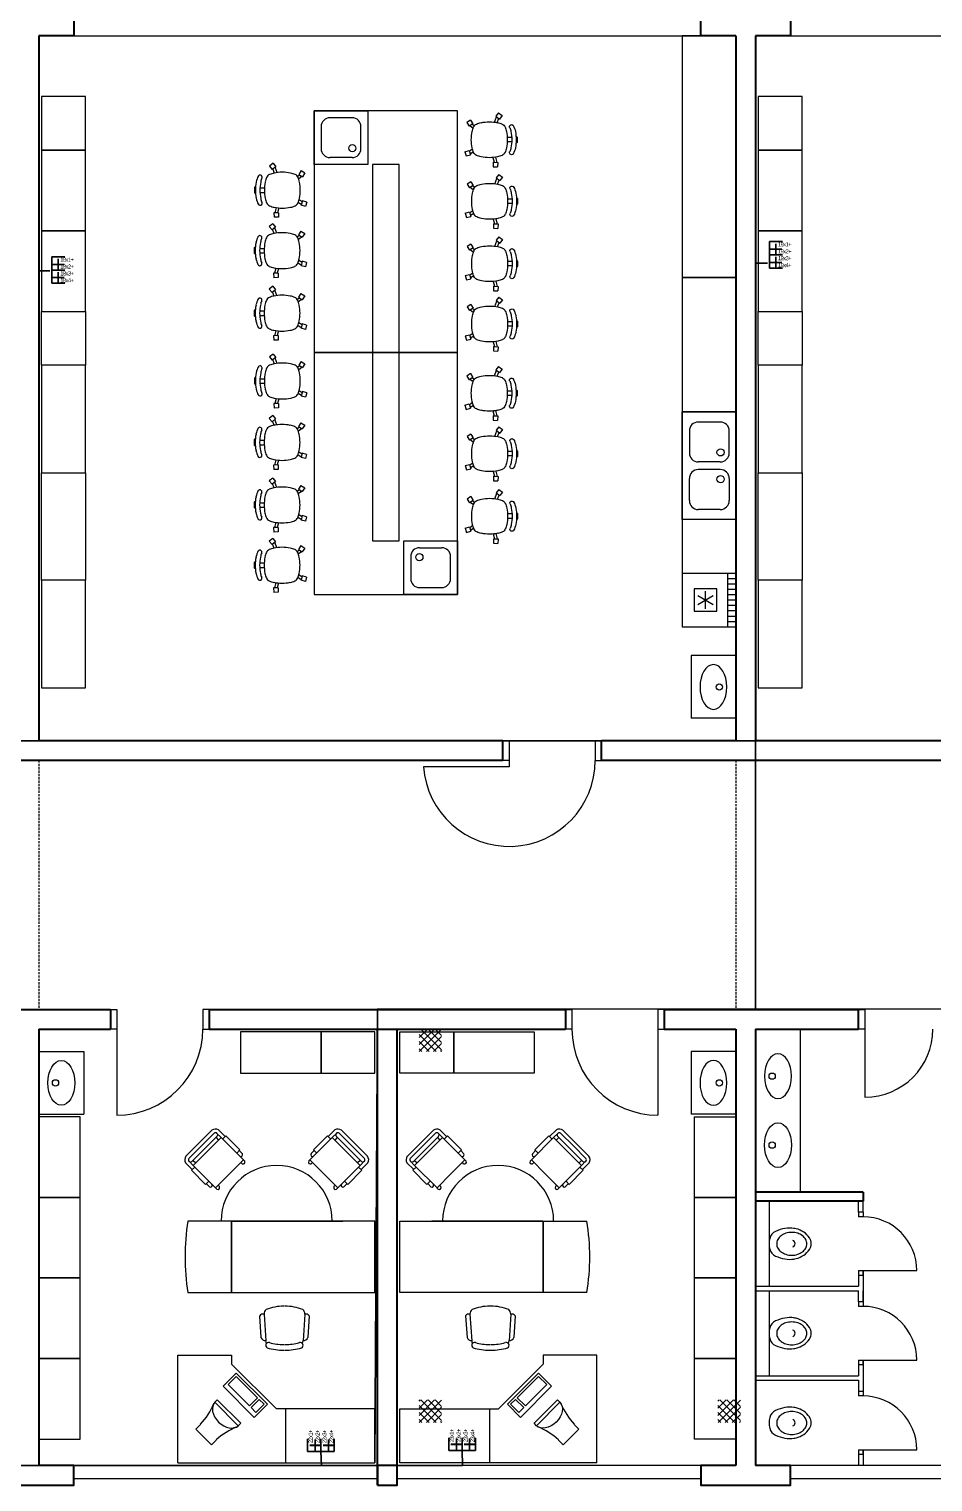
# Model space of a CAD drawing. Header units: inches. Extents: x 11 to 1053, y 2 to 902.
# Drawn here: x 189.3 to 290.2, y 363.3 to 525.5 of the extents above; entities that cross this region are included whole.
import ezdxf

# ---------------------------------------------------------------- set-up
doc = ezdxf.new("R2010")
doc.units = ezdxf.units.IN
doc.header["$MEASUREMENT"] = 0
doc.linetypes.add('DASHED2', pattern=[0.375, 0.25, -0.125])
for name, color, linetype, lineweight in [('A-GREDE', 5, 'DASHED2', 0), ('A-SANITARIJE', 253, 'Continuous', 0), ('OPREMA', 253, 'Continuous', 0), ('PROZORI I VRATA', 5, 'Continuous', 0), ('STOLARIJA', 5, 'Continuous', 0), ('ZID', 5, 'Continuous', 30)]:
    doc.layers.add(name, color=color, linetype=linetype, lineweight=lineweight)
doc.layers.add('SRAFURA', color=2, linetype='Continuous')

# ---------------------------------------------------------------- blocks, each defined once
blk = doc.blocks.new('lab.st.')
at = {"layer": 'OPREMA', "lineweight": 9}
for p, q in [((-27, 13), (-25.7, 17.8)), ((-25.7, 17.8), (-20.9, 16.5)), ((-22.2, 11.6), (-20.9, 16.5)), ((4.2, 19.5), (5.6, 24.8)), ((4.5, 29.8), (9.5, 30)), ((4.7, 24.8), (4.5, 29.8)), ((4.7, 24.8), (9.7, 25)), ((7.2, 19.1), (8.8, 25)), ((9.7, 25), (9.5, 30)), ((-27, 13), (-22.2, 11.6)), ((-18.5, 10.2), (-22, 12.5)), ((-17.5, 13.2), (-21.1, 15.6)), ((-25, -19.5), (-22.2, -15.3)), ((-18.1, -18), (-22.2, -15.3)), ((-17.8, -12.9), (-21.5, -15.8)), ((-16.6, -15.7), (-18.8, -17.5)), ((-20.8, -22.2), (-25, -19.5)), ((-20.8, -22.2), (-18.1, -18)), ((6.1, -19.9), (8.3, -25.9)), ((7.6, -26.5), (11.5, -23.4)), ((9.1, -19.4), (10.8, -24)), ((10.6, -30.3, -1.6), (14.5, -27.2, -1.6))]:
    blk.add_line(p, q, dxfattribs=at)
at = {"layer": 'OPREMA'}
for p, q in [((25.2, 2.2), (20.2, 2.2)), ((30.1, 3.2), (30.8, 3.2)), ((31.3, -3.3), (31.3, 2.7)), ((25.2, -2.8), (20.2, -2.8)), ((30.1, -3.8), (30.8, -3.8))]:
    blk.add_line(p, q, dxfattribs=at)
at = {"layer": 'OPREMA', "lineweight": 9, "extrusion": (-0.780984, -0.624551, 2.77556e-17)}
for p, q in [((10.6, -30.3, -1.6), (7.6, -26.5)), ((14.5, -27.2, -1.6), (11.5, -23.4))]:
    blk.add_line(p, q, dxfattribs=at)
at = {"layer": 'OPREMA'}
for centre, radius, start, end in [((-11.7, 11.6), 6, 112.8337, 157.1663), ((-3.2, -8.5), 27.9, 101.7009, 112.8337), ((0.3, -25.2), 44.9, 90, 101.7009), ((0.3, -25.2), 44.9, 78.2991, 90), ((3.7, -8.5), 27.9, 67.1663, 78.2991), ((12.2, 11.6), 6, 22.8337, 67.1663), ((25.1, 14.2), 2.29, 21.5813, 201.5813), ((25.1, -0.3), 44.9, 168.2991, 180), ((8.5, 3.1), 27.9, 157.1663, 168.2991), ((-7.9, 3.1), 27.9, 11.7009, 22.8337), ((-24.6, -0.3), 44.9, 0, 11.7009), ((-2.9, 3.1), 27.9, 11.7009, 21.5813), ((-19.6, -0.3), 44.9, 0, 11.7009), ((2.1, 3.1), 27.9, 11.7009, 26.5651), ((-14.6, -0.3), 44.9, 0, 11.7009), ((30.8, 2.7), 0.5, 0, 90), ((25.1, -0.3), 44.9, 180, 191.7009), ((8.5, -3.8), 27.9, 191.7009, 202.8337), ((-11.7, -12.3), 6, 202.8337, 247.1663), ((12.2, -12.3), 6, 292.8337, 337.1663), ((-7.9, -3.8), 27.9, 337.1663, 348.2991), ((-24.6, -0.3), 44.9, 348.2991, 0), ((25.1, -14.9), 2.29, 158.4187, 338.4187), ((-2.9, -3.8), 27.9, 338.4187, 348.2991), ((-19.6, -0.3), 44.9, 348.2991, 0), ((2.1, -3.8), 27.9, 333.4349, 348.2991), ((-14.6, -0.3), 44.9, 348.2991, 0), ((30.8, -3.3), 0.5, 270, 0), ((-3.2, 7.9), 27.9, 247.1663, 258.2991), ((0.3, 24.6), 44.9, 258.2991, 270), ((0.3, 24.6), 44.9, 270, 281.7009), ((3.7, 7.9), 27.9, 281.7009, 292.8337)]:
    blk.add_arc(centre, radius, start, end, dxfattribs=at)

msp = doc.modelspace()

# ---------------------------------------------------------------- hatches: boundary and pattern name
at = {"layer": 'SRAFURA'}
h = msp.add_hatch(dxfattribs=at)
h.set_pattern_fill('ANSI37', color=256, scale=4.5, style=0)
h.set_pattern_definition([(45, (8574.6026, 5310.11716), (-0.397747564, 0.397747564), []), (135, (8574.6026, 5310.11716), (-0.397747564, -0.397747564), [])])
h.paths.add_polyline_path([(235.38, 411.31), (235.38, 413.81), (232.88, 413.81), (232.88, 411.31)])
h = msp.add_hatch(dxfattribs=at)
h.set_pattern_fill('ANSI37', color=256, scale=4.5, style=0)
h.set_pattern_definition([(45, (8574.6026, 5268.7166), (-0.397747564, 0.397747564), []), (135, (8574.6026, 5268.7166), (-0.397747564, -0.397747564), [])])
h.paths.add_polyline_path([(235.38, 369.91), (235.38, 372.41), (232.88, 372.41), (232.88, 369.91)])
h = msp.add_hatch(dxfattribs=at)
h.set_pattern_fill('ANSI37', color=256, scale=4.5, style=0)
h.set_pattern_definition([(45, (8607.95397, 5268.7166), (-0.397747564, 0.397747564), []), (135, (8607.95397, 5268.7166), (-0.397747564, -0.397747564), [])])
h.paths.add_polyline_path([(268.73, 369.91), (268.73, 372.41), (266.23, 372.41), (266.23, 369.91)])

# ---------------------------------------------------------------- linework, layer by layer
at = {"color": 2}
for p, q in [((273.43, 501.74), (272, 501.74)), ((272, 501.74), (272, 500.26)), ((193.32, 500.04), (191.88, 500.04)), ((191.88, 500.04), (191.88, 498.56)), ((272, 500.26), (273.43, 500.26)), ((273.43, 500.26), (272, 500.26)), ((272, 500.26), (272, 498.78)), ((191.88, 498.56), (193.32, 498.56)), ((193.32, 498.56), (191.88, 498.56)), ((191.88, 498.56), (191.88, 497.08)), ((272, 498.78), (273.43, 498.78)), ((191.88, 497.08), (193.32, 497.08)), ((236.18, 368.2), (236.18, 366.77)), ((237.66, 366.77), (237.66, 368.2)), ((237.66, 368.2), (237.66, 366.77)), ((239.15, 366.77), (239.15, 368.2)), ((220.43, 368.09), (220.43, 366.66)), ((220.43, 366.66), (221.91, 366.66)), ((221.91, 366.66), (221.91, 368.09)), ((221.91, 368.09), (221.91, 366.66)), ((221.91, 366.66), (223.39, 366.66)), ((223.39, 366.66), (223.39, 368.09)), ((236.18, 366.77), (237.66, 366.77)), ((237.66, 366.77), (239.15, 366.77))]:
    msp.add_line(p, q, dxfattribs=at)
at = {"color": 3}
for p, q in [((190.43, 446.01, 50), (190.43, 498.48, 50)), ((270.43, 416.03, 50), (270.43, 499.28, 50)), ((190.43, 446.01, 50), (110.43, 446.01, 50)), ((270.43, 446.01, 50), (190.43, 446.01, 50)), ((228.23, 416.06, 50), (227.94, 365.41, 50)), ((313.36, 416.01, 50), (228.23, 416.06, 50))]:
    msp.add_line(p, q, dxfattribs=at)
at = {"color": 85, "true_color": 0x58ba48}
for p, q in [((190.43, 498.45, 50), (191.64, 498.46)), ((270.43, 499.31, 50), (271.75, 499.31)), ((221.99, 365.11, 50), (221.91, 366.66)), ((221.91, 366.66), (221.99, 365.11, 50)), ((237.73, 365.11, 50), (237.66, 366.77)), ((237.66, 366.77), (237.73, 365.11, 50)), ((221.99, 365.11, 50), (157.46, 365.11, 50)), ((237.73, 365.11, 50), (221.99, 365.11, 50))]:
    msp.add_line(p, q, dxfattribs=at)
at = {"layer": 'A-GREDE'}
for p, q in [((190.43, 443.81, 50), (190.43, 416.01, 50)), ((268.23, 443.81, 50), (268.23, 416.01, 50)), ((270.43, 443.81, 50), (270.43, 416.01, 50))]:
    msp.add_line(p, q, dxfattribs=at)
at = {"layer": 'A-SANITARIJE'}
for p, q in [((221.93, 514.56, 50), (221.93, 512.11, 50)), ((225.38, 515.56, 50), (222.93, 515.56, 50)), ((226.38, 512.11, 50), (226.38, 514.56, 50)), ((225.38, 511.11, 50), (222.93, 511.11, 50)), ((262.23, 470.71, 50), (262.23, 482.71, 50)), ((262.23, 482.71, 50), (268.23, 482.71, 50)), ((262.23, 482.71, 50), (268.23, 482.71, 50)), ((268.23, 482.71, 50), (268.23, 470.71, 50)), ((268.23, 482.71, 50), (268.23, 470.71, 50)), ((263.04, 480.59, 50), (263.04, 478.14, 50)), ((266.49, 481.59, 50), (264.04, 481.59, 50)), ((267.49, 478.14, 50), (267.49, 480.59, 50)), ((266.49, 477.14, 50), (264.04, 477.14, 50)), ((266.29, 477.14, 50), (264.04, 477.14, 50)), ((263.04, 472.82, 50), (263.04, 475.28, 50)), ((266.49, 476.28, 50), (264.04, 476.28, 50)), ((266.29, 476.28, 50), (264.04, 476.28, 50)), ((267.49, 475.28, 50), (267.49, 472.82, 50)), ((267.49, 475.28, 50), (267.49, 472.82, 50)), ((268.23, 470.71, 50), (262.23, 470.71, 50)), ((268.23, 470.71, 50), (262.23, 470.71, 50)), ((266.49, 471.82, 50), (264.04, 471.82, 50)), ((232.93, 467.56, 50), (235.38, 467.56, 50)), ((231.93, 466.56, 50), (231.93, 464.11, 50)), ((236.38, 464.11, 50), (236.38, 466.56, 50)), ((232.93, 463.11, 50), (235.38, 463.11, 50)), ((268.23, 455.51, 50), (263.23, 455.51, 50)), ((263.23, 455.51, 50), (263.23, 448.51, 50)), ((268.23, 448.51, 50), (263.23, 448.51, 50)), ((275.43, 395.61, 50), (275.43, 413.81, 50)), ((190.43, 411.31, 50), (195.43, 411.31, 50)), ((195.43, 411.31, 50), (195.43, 404.31, 50)), ((268.23, 411.31, 50), (263.23, 411.31, 50)), ((263.23, 411.31, 50), (263.23, 404.31, 50)), ((190.43, 404.31, 50), (195.43, 404.31, 50)), ((268.23, 404.31, 50), (263.23, 404.31, 50)), ((271.93, 394.61, 50), (271.93, 385.11, 50)), ((271.93, 384.61, 50), (271.93, 375.11, 50))]:
    msp.add_line(p, q, dxfattribs=at)
at = {"layer": 'A-SANITARIJE', "elevation": 50}
for points in [[(227.16, 510.34), (221.16, 510.34), (221.16, 516.34), (227.16, 516.34)], [(237.16, 462.34), (231.16, 462.34), (231.16, 468.34), (237.16, 468.34)]]:
    msp.add_lwpolyline(points, close=True, dxfattribs=at)
for points in [[(271.93, 389.86, 0.065542), (272.01, 389.26, 0.223473), (272.67, 388.48, 0.060881), (273.71, 388.16, 0.084137), (274.71, 388.14, 0.012085), (274.95, 388.19, 0.07849), (275.81, 388.57, 0.107173), (276.44, 389.21, 0.14283), (276.63, 389.86, 0.14283), (276.44, 390.51, 0.107173), (275.81, 391.15, 0.07849), (274.95, 391.53, 0.012085), (274.71, 391.57, 0.084137), (273.71, 391.56, 0.060881), (272.67, 391.23, 0.223473), (272.01, 390.45, 0.065542)], [(276.15, 389.84, 0.125137), (276.03, 390.31, 0.105833), (275.66, 390.75, 0.08656), (275.13, 391.02, 0.076574), (274.47, 391.12, 0.076574), (273.81, 391.02, 0.08656), (273.29, 390.75, 0.105833), (272.91, 390.31, 0.125137), (272.79, 389.84, 0.125137), (272.91, 389.37, 0.105833), (273.29, 388.94, 0.08656), (273.81, 388.67, 0.076574), (274.47, 388.56, 0.076574), (275.13, 388.67, 0.08656), (275.66, 388.94, 0.105833), (276.03, 389.37, 0.125137)], [(271.93, 379.86, 0.065542), (272.01, 379.26, 0.223473), (272.67, 378.48, 0.060881), (273.71, 378.16, 0.084137), (274.71, 378.14, 0.012085), (274.95, 378.19, 0.07849), (275.81, 378.57, 0.107173), (276.44, 379.21, 0.14283), (276.63, 379.86, 0.14283), (276.44, 380.51, 0.107173), (275.81, 381.15, 0.07849), (274.95, 381.53, 0.012085), (274.71, 381.57, 0.084137), (273.71, 381.56, 0.060881), (272.67, 381.23, 0.223473), (272.01, 380.45, 0.065542)], [(276.15, 379.84, 0.125137), (276.03, 380.31, 0.105833), (275.66, 380.75, 0.08656), (275.13, 381.02, 0.076574), (274.47, 381.12, 0.076574), (273.81, 381.02, 0.08656), (273.29, 380.75, 0.105833), (272.91, 380.31, 0.125137), (272.79, 379.84, 0.125137), (272.91, 379.37, 0.105833), (273.29, 378.94, 0.08656), (273.81, 378.67, 0.076574), (274.47, 378.56, 0.076574), (275.13, 378.67, 0.08656), (275.66, 378.94, 0.105833), (276.03, 379.37, 0.125137)], [(271.93, 369.86, 0.065542), (272.01, 369.26, 0.223473), (272.67, 368.48, 0.060881), (273.71, 368.16, 0.084137), (274.71, 368.14, 0.012085), (274.95, 368.19, 0.07849), (275.81, 368.57, 0.107173), (276.44, 369.21, 0.14283), (276.63, 369.86, 0.14283), (276.44, 370.51, 0.107173), (275.81, 371.15, 0.07849), (274.95, 371.53, 0.012085), (274.71, 371.57, 0.084137), (273.71, 371.56, 0.060881), (272.67, 371.23, 0.223473), (272.01, 370.45, 0.065542)], [(276.15, 369.84, 0.125137), (276.03, 370.31, 0.105833), (275.66, 370.75, 0.08656), (275.13, 371.02, 0.076574), (274.47, 371.12, 0.076574), (273.81, 371.02, 0.08656), (273.29, 370.75, 0.105833), (272.91, 370.31, 0.125137), (272.79, 369.84, 0.125137), (272.91, 369.37, 0.105833), (273.29, 368.94, 0.08656), (273.81, 368.67, 0.076574), (274.47, 368.56, 0.076574), (275.13, 368.67, 0.08656), (275.66, 368.94, 0.105833), (276.03, 369.37, 0.125137)]]:
    msp.add_lwpolyline(points, format="xyb", close=True, dxfattribs=at)
at = {"layer": 'A-SANITARIJE'}
for centre, radius in [((225.42, 512.17, 50), 0.4), ((266.52, 478.2, 50), 0.4), ((266.52, 478.2, 50), 0.4), ((266.52, 475.21, 50), 0.4), ((266.52, 475.21, 50), 0.4), ((232.9, 466.5, 50), 0.4), ((266.38, 452.01, 50), 0.35), ((272.28, 408.56, 50), 0.35), ((192.28, 407.81, 50), 0.35), ((266.38, 407.81, 50), 0.35), ((272.28, 400.86, 50), 0.35)]:
    msp.add_circle(centre, radius, dxfattribs=at)
for centre, radius, start, end in [((222.93, 514.56, 50), 1, 90, 180), ((225.38, 514.56, 50), 1, 0, 90), ((222.93, 512.11, 50), 1, 180, 270), ((225.38, 512.11, 50), 1, 270, 0), ((264.04, 480.59, 50), 1, 90, 180), ((266.49, 480.59, 50), 1, 0, 90), ((264.04, 478.14, 50), 1, 180, 270), ((266.49, 478.14, 50), 1, 270, 0), ((266.49, 478.14, 50), 1, 270, 0), ((264.04, 475.28, 50), 1, 90, 180), ((266.49, 475.28, 50), 1, 0, 90), ((266.49, 475.28, 50), 1, 0, 90), ((264.04, 472.82, 50), 1, 180, 270), ((266.49, 472.82, 50), 1, 270, 0), ((232.93, 466.56, 50), 1, 90, 180), ((235.38, 466.56, 50), 1, 0, 90), ((232.93, 464.11, 50), 1, 180, 270), ((235.38, 464.11, 50), 1, 270, 0), ((274.47, 389.86, 50), 0.369, 287.1648, 72.8352), ((274.47, 379.86, 50), 0.369, 287.1648, 72.8352), ((274.47, 369.86, 50), 0.369, 287.1648, 72.8352)]:
    msp.add_arc(centre, radius, start, end, dxfattribs=at)
at = {"layer": 'A-SANITARIJE', "extrusion": (0, 0, -1)}
for centre, major_axis in [((265.73, 452.01, 50), (0, 2.5)), ((272.93, 408.56, 50), (0, -2.5)), ((265.73, 407.81, 50), (0, 2.5))]:
    msp.add_ellipse(centre, major_axis=major_axis, ratio=0.6, dxfattribs=at)
at = {"layer": 'A-SANITARIJE'}
for centre in [(192.93, 407.81, 50), (272.93, 400.86, 50)]:
    msp.add_ellipse(centre, major_axis=(0, 2.5), ratio=0.6, dxfattribs=at)
at = {"layer": 'OPREMA'}
for p, q in [((221.16, 516.34, 50), (221.16, 489.34, 50)), ((237.16, 516.34, 50), (221.16, 516.34, 50)), ((236.66, 516.34, 50), (221.66, 516.34, 50)), ((237.16, 489.34, 50), (237.16, 516.34, 50)), ((221.16, 489.34, 50), (237.16, 489.34, 50)), ((237.16, 489.34, 50), (221.16, 489.34, 50)), ((221.16, 489.34, 50), (221.16, 462.34, 50)), ((237.16, 462.34, 50), (237.16, 489.34, 50)), ((262.23, 464.73, 50), (262.23, 458.73, 50)), ((262.23, 464.73, 50), (268.23, 464.73, 50)), ((267.28, 464.73, 50), (267.28, 458.73, 50)), ((221.16, 462.34, 50), (237.16, 462.34, 50)), ((262.23, 458.73, 50), (268.23, 458.73, 50)), ((209.74, 402.52, 50), (208.29, 401.07, 50)), ((210.47, 402.57, 50), (211.23, 401.81, 50)), ((223.47, 402.57, 50), (222.71, 401.81, 50)), ((224.2, 402.52, 50), (225.65, 401.07, 50)), ((234.46, 402.52, 50), (233.01, 401.07, 50)), ((235.18, 402.57, 50), (235.94, 401.81, 50)), ((248.19, 402.57, 50), (247.43, 401.81, 50)), ((248.92, 402.52, 50), (250.37, 401.07, 50)), ((206.84, 399.62, 50), (208.29, 401.07, 50)), ((207.16, 399.37, 50), (208.57, 400.78, 50)), ((209.99, 402.2, 50), (208.57, 400.78, 50)), ((210.34, 401.85, 50), (208.93, 400.43, 50)), ((210.76, 401.7, 50), (209.21, 400.15, 50)), ((210.2, 401.7, 50), (210.48, 401.42, 50)), ((210.76, 401.7, 50), (210.27, 402.2, 50)), ((210.76, 401.7, 50), (213.26, 399.21, 50)), ((211.31, 401.89, 50), (210.94, 401.52, 50)), ((212.87, 400.33, 50), (211.31, 401.89, 50)), ((223.18, 401.7, 50), (220.68, 399.21, 50)), ((221.07, 400.33, 50), (222.63, 401.89, 50)), ((222.63, 401.89, 50), (223, 401.52, 50)), ((223.18, 401.7, 50), (223.67, 402.2, 50)), ((223.18, 401.7, 50), (224.73, 400.15, 50)), ((223.74, 401.7, 50), (223.46, 401.42, 50)), ((223.6, 401.85, 50), (225.02, 400.43, 50)), ((223.96, 402.2, 50), (225.37, 400.78, 50)), ((226.78, 399.37, 50), (225.37, 400.78, 50)), ((227.1, 399.62, 50), (225.65, 401.07, 50)), ((231.56, 399.62, 50), (233.01, 401.07, 50)), ((231.87, 399.37, 50), (233.29, 400.78, 50)), ((234.7, 402.2, 50), (233.29, 400.78, 50)), ((235.06, 401.85, 50), (233.64, 400.43, 50)), ((235.48, 401.7, 50), (233.93, 400.15, 50)), ((234.92, 401.7, 50), (235.2, 401.42, 50)), ((235.48, 401.7, 50), (234.99, 402.2, 50)), ((235.48, 401.7, 50), (237.98, 399.21, 50)), ((236.03, 401.89, 50), (235.66, 401.52, 50)), ((237.59, 400.33, 50), (236.03, 401.89, 50)), ((247.89, 401.7, 50), (245.4, 399.21, 50)), ((245.79, 400.33, 50), (247.35, 401.89, 50)), ((247.35, 401.89, 50), (247.71, 401.52, 50)), ((247.89, 401.7, 50), (248.39, 402.2, 50)), ((247.89, 401.7, 50), (249.45, 400.15, 50)), ((248.46, 401.7, 50), (248.18, 401.42, 50)), ((248.32, 401.85, 50), (249.73, 400.43, 50)), ((248.67, 402.2, 50), (250.09, 400.78, 50)), ((251.5, 399.37, 50), (250.09, 400.78, 50)), ((251.82, 399.62, 50), (250.37, 401.07, 50)), ((207.65, 398.59, 50), (207.16, 399.09, 50)), ((207.51, 399.02, 50), (208.93, 400.43, 50)), ((207.65, 398.59, 50), (209.21, 400.15, 50)), ((207.65, 399.16, 50), (207.94, 398.87, 50)), ((213.26, 399.21, 50), (211.71, 397.65, 50)), ((212.51, 399.96, 50), (212.87, 400.33, 50)), ((212.79, 400.25, 50), (213.14, 399.89, 50)), ((213.4, 399.06, 50), (213.26, 399.21, 50)), ((220.54, 399.06, 50), (220.68, 399.21, 50)), ((220.68, 399.21, 50), (222.24, 397.65, 50)), ((221.15, 400.25, 50), (220.8, 399.89, 50)), ((221.44, 399.96, 50), (221.07, 400.33, 50)), ((226.29, 398.59, 50), (224.73, 400.15, 50)), ((226.43, 399.02, 50), (225.02, 400.43, 50)), ((226.29, 399.16, 50), (226.01, 398.87, 50)), ((226.29, 398.59, 50), (226.78, 399.09, 50)), ((232.37, 398.59, 50), (231.87, 399.09, 50)), ((232.23, 399.02, 50), (233.64, 400.43, 50)), ((232.37, 398.59, 50), (233.93, 400.15, 50)), ((232.37, 399.16, 50), (232.65, 398.87, 50)), ((237.98, 399.21, 50), (236.42, 397.65, 50)), ((237.22, 399.96, 50), (237.59, 400.33, 50)), ((237.51, 400.25, 50), (237.86, 399.89, 50)), ((238.12, 399.06, 50), (237.98, 399.21, 50)), ((245.26, 399.06, 50), (245.4, 399.21, 50)), ((245.4, 399.21, 50), (246.95, 397.65, 50)), ((245.87, 400.25, 50), (245.52, 399.89, 50)), ((246.15, 399.96, 50), (245.79, 400.33, 50)), ((251.01, 398.59, 50), (249.45, 400.15, 50)), ((251.15, 399.02, 50), (249.73, 400.43, 50)), ((251.01, 399.16, 50), (250.72, 398.87, 50)), ((251.01, 398.59, 50), (251.5, 399.09, 50)), ((206.79, 398.89, 50), (207.55, 398.13, 50)), ((207.47, 398.05, 50), (207.83, 398.41, 50)), ((209.03, 396.48, 50), (207.47, 398.05, 50)), ((207.65, 398.59, 50), (210.15, 396.09, 50)), ((210.15, 396.09, 50), (211.71, 397.65, 50)), ((213.12, 398.78, 50), (212.98, 398.92, 50)), ((220.82, 398.78, 50), (220.96, 398.92, 50)), ((223.79, 396.09, 50), (222.24, 397.65, 50)), ((226.29, 398.59, 50), (223.79, 396.09, 50)), ((224.91, 396.48, 50), (226.47, 398.05, 50)), ((226.47, 398.05, 50), (226.11, 398.41, 50)), ((227.15, 398.89, 50), (226.39, 398.13, 50)), ((231.51, 398.89, 50), (232.27, 398.13, 50)), ((232.18, 398.05, 50), (232.55, 398.41, 50)), ((233.75, 396.48, 50), (232.18, 398.05, 50)), ((232.37, 398.59, 50), (234.87, 396.09, 50)), ((234.87, 396.09, 50), (236.42, 397.65, 50)), ((237.84, 398.78, 50), (237.7, 398.92, 50)), ((245.54, 398.78, 50), (245.68, 398.92, 50)), ((248.51, 396.09, 50), (246.95, 397.65, 50)), ((251.01, 398.59, 50), (248.51, 396.09, 50)), ((249.63, 396.48, 50), (251.19, 398.05, 50)), ((251.19, 398.05, 50), (250.83, 398.41, 50)), ((251.87, 398.89, 50), (251.11, 398.13, 50)), ((209.39, 396.85, 50), (209.03, 396.48, 50)), ((209.11, 396.57, 50), (209.46, 396.21, 50)), ((210.29, 395.95, 50), (210.15, 396.09, 50)), ((210.57, 396.24, 50), (210.43, 396.38, 50)), ((223.37, 396.24, 50), (223.51, 396.38, 50)), ((223.65, 395.95, 50), (223.79, 396.09, 50)), ((224.83, 396.57, 50), (224.48, 396.21, 50)), ((224.55, 396.85, 50), (224.91, 396.48, 50)), ((234.11, 396.85, 50), (233.75, 396.48, 50)), ((233.83, 396.57, 50), (234.18, 396.21, 50)), ((235.01, 395.95, 50), (234.87, 396.09, 50)), ((235.29, 396.24, 50), (235.15, 396.38, 50)), ((248.09, 396.24, 50), (248.23, 396.38, 50)), ((248.37, 395.95, 50), (248.51, 396.09, 50)), ((249.55, 396.57, 50), (249.19, 396.21, 50)), ((249.27, 396.85, 50), (249.63, 396.48, 50)), ((212.15, 392.39, 50), (207.06, 392.39, 50)), ((211.94, 384.39, 50), (211.94, 392.39, 50)), ((211.94, 384.84, 50), (211.94, 391.93, 50)), ((211.96, 392.39, 50), (224.36, 392.39, 50)), ((246.7, 392.39, 50), (234.3, 392.39, 50)), ((246.51, 392.39, 50), (251.6, 392.39, 50)), ((246.72, 384.39, 50), (246.72, 392.39, 50)), ((246.72, 384.84, 50), (246.72, 391.93, 50)), ((207.06, 384.39, 50), (211.94, 384.39, 50)), ((251.6, 384.39, 50), (246.72, 384.39, 50)), ((215.07, 381.81, 50), (215.22, 379.39, 50)), ((215.56, 381.99, 50), (215.75, 379.03, 50)), ((220.11, 381.99, 50), (219.92, 379.03, 50)), ((220.59, 381.81, 50), (220.44, 379.39, 50)), ((238.06, 381.81, 50), (238.22, 379.39, 50)), ((238.55, 381.99, 50), (238.74, 379.03, 50)), ((243.1, 381.99, 50), (242.91, 379.03, 50)), ((243.59, 381.81, 50), (243.44, 379.39, 50)), ((205.94, 377.41, 50), (211.94, 377.41, 50)), ((205.94, 365.41, 50), (205.94, 377.41, 50)), ((211.94, 377.41, 50), (211.94, 376.41, 50)), ((216.94, 371.41, 50), (211.94, 376.41, 50)), ((241.72, 371.41, 50), (246.72, 376.41, 50)), ((252.72, 377.41, 50), (246.72, 377.41, 50)), ((246.72, 377.41, 50), (246.72, 376.41, 50)), ((252.72, 365.41, 50), (252.72, 377.41, 50)), ((211, 373.94, 50), (212.46, 375.4, 50)), ((211.55, 374.12, 50), (212.46, 375.04, 50)), ((212.46, 375.4, 50), (215.93, 371.93, 50)), ((212.46, 375.04, 50), (214.84, 372.66, 50)), ((246.2, 375.4, 50), (242.72, 371.93, 50)), ((246.2, 375.04, 50), (243.82, 372.66, 50)), ((247.66, 373.94, 50), (246.2, 375.4, 50)), ((247.11, 374.12, 50), (246.2, 375.04, 50)), ((214.47, 370.47, 50), (211, 373.94, 50)), ((213.92, 371.75, 50), (211.55, 374.12, 50)), ((244.19, 370.47, 50), (247.66, 373.94, 50)), ((244.73, 371.75, 50), (247.11, 374.12, 50)), ((210.34, 372.43, 50), (210.08, 372.16, 50)), ((210.08, 372.16, 50), (212.69, 369.54, 50)), ((212.96, 369.81, 50), (210.34, 372.43, 50)), ((214.84, 372.66, 50), (213.92, 371.75, 50)), ((214.11, 371.56, 50), (215.02, 372.48, 50)), ((214.66, 371.01, 50), (214.11, 371.56, 50)), ((215.93, 371.93, 50), (214.47, 370.47, 50)), ((215.57, 371.93, 50), (214.66, 371.01, 50)), ((215.02, 372.48, 50), (215.57, 371.93, 50)), ((242.72, 371.93, 50), (244.19, 370.47, 50)), ((243.64, 372.48, 50), (243.09, 371.93, 50)), ((243.09, 371.93, 50), (244, 371.01, 50)), ((244.55, 371.56, 50), (243.64, 372.48, 50)), ((243.82, 372.66, 50), (244.73, 371.75, 50)), ((244, 371.01, 50), (244.55, 371.56, 50)), ((245.7, 369.81, 50), (248.31, 372.43, 50)), ((248.58, 372.16, 50), (245.97, 369.54, 50)), ((248.31, 372.43, 50), (248.58, 372.16, 50)), ((217.94, 371.41, 50), (216.94, 371.41, 50)), ((217.94, 371.41, 50), (217.94, 365.41, 50)), ((240.72, 371.41, 50), (240.72, 365.41, 50)), ((240.72, 371.41, 50), (241.72, 371.41, 50)), ((207.95, 369.16, 50), (208.48, 369.69, 50)), ((209.7, 367.42, 50), (207.95, 369.16, 50)), ((212.69, 369.54, 50), (212.96, 369.81, 50)), ((245.97, 369.54, 50), (245.7, 369.81, 50)), ((248.96, 367.42, 50), (250.71, 369.16, 50)), ((250.71, 369.16, 50), (250.18, 369.69, 50)), ((209.7, 367.42, 50), (210.22, 367.94, 50)), ((248.96, 367.42, 50), (248.44, 367.94, 50)), ((205.94, 365.41, 50), (217.94, 365.41, 50)), ((252.72, 365.41, 50), (240.72, 365.41, 50))]:
    msp.add_line(p, q, dxfattribs=at)
at = {"layer": 'OPREMA', "lineweight": 9}
for p, q in [((267.28, 464.13, 50), (268.23, 464.13, 50)), ((264.84, 460.72, 50), (264.84, 462.72, 50)), ((267.28, 463.53, 50), (268.23, 463.53, 50)), ((267.28, 462.93, 50), (268.23, 462.93, 50)), ((267.28, 462.33, 50), (268.23, 462.33, 50)), ((263.98, 462.22, 50), (265.71, 461.22, 50)), ((263.98, 461.22, 50), (265.71, 462.22, 50)), ((267.28, 461.73, 50), (268.23, 461.73, 50)), ((267.28, 461.13, 50), (268.23, 461.13, 50)), ((267.28, 460.53, 50), (268.23, 460.53, 50)), ((267.28, 459.93, 50), (268.23, 459.93, 50)), ((267.28, 459.33, 50), (268.23, 459.33, 50))]:
    msp.add_line(p, q, dxfattribs=at)
at = {"layer": 'OPREMA', "elevation": 50}
for points in [[(262.23, 497.71), (268.23, 497.71), (268.23, 524.71), (262.23, 524.71)], [(195.63, 511.93), (195.63, 517.93), (190.73, 517.93), (190.73, 511.93)], [(275.63, 511.93), (275.63, 517.93), (270.73, 517.93), (270.73, 511.93)], [(195.63, 502.93), (195.63, 511.93), (190.73, 511.93), (190.73, 502.93)], [(275.63, 502.93), (275.63, 511.93), (270.73, 511.93), (270.73, 502.93)], [(230.66, 510.34), (227.66, 510.34), (227.66, 489.34), (230.66, 489.34)], [(195.63, 493.93), (195.63, 502.93), (190.73, 502.93), (190.73, 493.93)], [(275.63, 493.93), (275.63, 502.93), (270.73, 502.93), (270.73, 493.93)], [(262.23, 497.71), (262.23, 482.71), (268.23, 482.71), (268.23, 497.71)], [(195.63, 493.93), (195.63, 487.93), (190.73, 487.93), (190.73, 493.93)], [(275.63, 493.93), (275.63, 487.93), (270.73, 487.93), (270.73, 493.93)], [(230.66, 489.34), (227.66, 489.34), (227.66, 468.34), (230.66, 468.34)], [(195.63, 475.93), (195.63, 487.93), (190.73, 487.93), (190.73, 475.93)], [(275.63, 475.93), (275.63, 487.93), (270.73, 487.93), (270.73, 475.93)], [(262.23, 458.73), (268.23, 458.73), (268.23, 482.73), (262.23, 482.73)], [(195.63, 475.93), (195.63, 463.93), (190.73, 463.93), (190.73, 475.93)], [(275.63, 475.93), (275.63, 463.93), (270.73, 463.93), (270.73, 475.93)], [(195.63, 451.93), (195.63, 463.93), (190.73, 463.93), (190.73, 451.93)], [(275.63, 451.93), (275.63, 463.93), (270.73, 463.93), (270.73, 451.93)], [(221.93, 413.51), (212.93, 413.51), (212.93, 408.91), (221.93, 408.91)], [(227.93, 408.91), (227.93, 413.51), (221.93, 413.51), (221.93, 408.91)], [(230.73, 408.91), (230.73, 413.51), (236.73, 413.51), (236.73, 408.91)], [(236.73, 413.51), (245.73, 413.51), (245.73, 408.91), (236.73, 408.91)], [(195.05, 404.03), (190.43, 404.03), (190.43, 395.03), (195.05, 395.03)], [(263.61, 404.03), (268.23, 404.03), (268.23, 395.03), (263.61, 395.03)], [(195.05, 395.03), (190.43, 395.03), (190.43, 386.03), (195.05, 386.03)], [(263.61, 395.03), (268.23, 395.03), (268.23, 386.03), (263.61, 386.03)], [(211.94, 384.39), (227.94, 384.39), (227.94, 392.39), (211.94, 392.39)], [(246.72, 384.39), (230.72, 384.39), (230.72, 392.39), (246.72, 392.39)], [(195.05, 386.03), (190.43, 386.03), (190.43, 377.03), (195.05, 377.03)], [(263.61, 386.03), (268.23, 386.03), (268.23, 377.03), (263.61, 377.03)], [(195.05, 377.03), (190.43, 377.03), (190.43, 368.03), (195.05, 368.03)], [(263.61, 377.03), (268.23, 377.03), (268.23, 368.03), (263.61, 368.03)], [(217.94, 365.41), (227.94, 365.41), (227.94, 371.41), (217.94, 371.41)], [(240.72, 365.41), (230.72, 365.41), (230.72, 371.41), (240.72, 371.41)]]:
    msp.add_lwpolyline(points, close=True, dxfattribs=at)
at = {"layer": 'OPREMA', "lineweight": 9, "elevation": 50}
msp.add_lwpolyline([(266.09, 462.97), (263.59, 462.97), (263.59, 460.47), (266.09, 460.47)], close=True, dxfattribs=at)
at = {"layer": 'OPREMA'}
for centre, radius, start, end in [((210.14, 401.99, 50), 0.662, 60.3481, 127.2341), ((223.8, 401.99, 50), 0.662, 52.7659, 119.6519), ((234.86, 401.99, 50), 0.662, 60.3481, 127.2341), ((248.52, 401.99, 50), 0.662, 52.7659, 119.6519), ((210.13, 401.99, 50), 0.255, 326.3099, 123.6901), ((223.81, 401.99, 50), 0.255, 56.3099, 213.6901), ((234.84, 401.99, 50), 0.255, 326.3099, 123.6901), ((248.53, 401.99, 50), 0.255, 56.3099, 213.6901), ((207.37, 399.22, 50), 0.662, 142.7659, 209.6519), ((207.37, 399.23, 50), 0.255, 146.3099, 303.6901), ((212.97, 399.79, 50), 0.206, 239.0362, 30.9638), ((213.23, 398.96, 50), 0.206, 239.0717, 30.9283), ((220.72, 398.96, 50), 0.206, 149.0717, 300.9283), ((220.98, 399.79, 50), 0.206, 149.0362, 300.9638), ((226.57, 399.23, 50), 0.255, 236.3099, 33.6901), ((226.58, 399.22, 50), 0.662, 330.3481, 37.2341), ((232.08, 399.22, 50), 0.662, 142.7659, 209.6519), ((232.09, 399.23, 50), 0.255, 146.3099, 303.6901), ((237.68, 399.79, 50), 0.206, 239.0362, 30.9638), ((237.94, 398.96, 50), 0.206, 239.0717, 30.9283), ((245.43, 398.96, 50), 0.206, 149.0717, 300.9283), ((245.69, 399.79, 50), 0.206, 149.0362, 300.9638), ((251.29, 399.23, 50), 0.255, 236.3099, 33.6901), ((251.29, 399.22, 50), 0.662, 330.3481, 37.2341), ((216.97, 392.39, 50), 6.2, 0, 180), ((241.69, 392.39, 50), 6.2, 0, 180), ((209.57, 396.39, 50), 0.206, 239.0362, 30.9638), ((210.4, 396.13, 50), 0.206, 239.0717, 30.9283), ((223.54, 396.13, 50), 0.206, 149.0717, 300.9283), ((224.37, 396.39, 50), 0.206, 149.0362, 300.9638), ((234.29, 396.39, 50), 0.206, 239.0362, 30.9638), ((235.11, 396.13, 50), 0.206, 239.0717, 30.9283), ((248.26, 396.13, 50), 0.206, 149.0717, 300.9283), ((249.09, 396.39, 50), 0.206, 149.0362, 300.9638), ((231.98, 388.39, 50), 25.24, 170.8823, 189.1177), ((226.68, 388.39, 50), 25.24, 350.8823, 9.1177), ((217.71, 377.89, 50), 4.99, 89.285, 112.6401), ((217.83, 377.89, 50), 4.99, 89.285, 90), ((217.96, 377.89, 50), 4.99, 67.3599, 90.715), ((240.7, 377.89, 50), 4.99, 89.285, 112.6401), ((240.83, 377.89, 50), 4.99, 90, 90.715), ((240.95, 377.89, 50), 4.99, 67.3599, 90.715), ((215.45, 381.54, 50), 0.461, 75.6949, 144.6826), ((216.16, 382.03, 50), 0.6, 128.36, 183.5763), ((219.51, 382.03, 50), 0.6, 356.4237, 51.64), ((220.22, 381.54, 50), 0.461, 35.3174, 104.3051), ((238.44, 381.54, 50), 0.461, 75.6949, 144.6826), ((239.15, 382.03, 50), 0.6, 128.36, 183.5763), ((242.5, 382.03, 50), 0.6, 356.4237, 51.64), ((243.21, 381.54, 50), 0.461, 35.3174, 104.3051), ((215.73, 379.58, 50), 0.546, 200.6364, 271.3026), ((216.34, 379.07, 50), 0.6, 183.5763, 214.7534), ((216.07, 378.51, 50), 0.32, 73.3429, 241.8257), ((217.77, 384.44, 50), 6.48, 253.3899, 270), ((217.76, 384.27, 50), 5.68, 253.6991, 270), ((217.91, 384.27, 50), 5.68, 269.2193, 270), ((217.89, 384.44, 50), 6.48, 269.4494, 270), ((217.89, 384.44, 50), 6.48, 270, 286.6101), ((217.91, 384.27, 50), 5.68, 270, 286.3009), ((219.6, 378.51, 50), 0.32, 298.1743, 106.6571), ((219.32, 379.07, 50), 0.6, 325.2466, 356.4237), ((219.93, 379.58, 50), 0.546, 268.6974, 339.3636), ((238.73, 379.58, 50), 0.546, 200.6364, 271.3026), ((239.34, 379.07, 50), 0.6, 183.5763, 214.7534), ((239.06, 378.51, 50), 0.32, 73.3429, 241.8257), ((240.76, 384.44, 50), 6.48, 253.3899, 270), ((240.75, 384.27, 50), 5.68, 253.6991, 270), ((240.75, 384.27, 50), 5.68, 270, 270.7807), ((240.76, 384.44, 50), 6.48, 270, 270.5506), ((240.89, 384.44, 50), 6.48, 270, 286.6101), ((240.9, 384.27, 50), 5.68, 270, 286.3009), ((242.59, 378.51, 50), 0.32, 298.1743, 106.6571), ((242.32, 379.07, 50), 0.6, 325.2466, 356.4237), ((242.93, 379.58, 50), 0.546, 268.6974, 339.3636), ((202.48, 375.14, 50), 8.1, 317.7518, 337.284), ((210.89, 371.61, 50), 0.986, 123.5396, 124.2467), ((247.77, 371.61, 50), 0.986, 55.7533, 56.4604), ((256.18, 375.14, 50), 8.1, 202.716, 222.2482), ((215.67, 361.95, 50), 8.1, 112.716, 132.2482), ((242.99, 361.95, 50), 8.1, 47.7518, 67.284)]:
    msp.add_arc(centre, radius, start, end, dxfattribs=at)
msp.add_ellipse((211.39, 370.85, 50), major_axis=(1.31, -1.31), ratio=0.692308, start_param=3.141593, end_param=6.283185, dxfattribs=at)
at = {"layer": 'OPREMA', "extrusion": (0, 0, -1)}
msp.add_ellipse((247.27, 370.85, 50), major_axis=(-1.31, -1.31), ratio=0.692308, start_param=3.141593, end_param=6.283185, dxfattribs=at)
at = {"layer": 'PROZORI I VRATA'}
for p, q in [((281.93, 393.36, 50), (281.93, 394.61, 50)), ((282.43, 393.36, 50), (282.43, 394.61, 50)), ((281.93, 393.36, 50), (281.93, 392.86, 50)), ((282.43, 393.36, 50), (281.93, 393.36, 50)), ((282.43, 392.86, 50), (281.93, 392.86, 50)), ((282.43, 393.36, 50), (282.43, 392.86, 50)), ((281.93, 386.86, 50), (288.43, 386.86, 50)), ((281.93, 386.86, 50), (281.93, 386.36, 50)), ((281.93, 386.81, 50), (281.93, 385.11, 50)), ((281.93, 386.36, 50), (282.43, 386.36, 50)), ((282.43, 386.36, 50), (282.43, 386.86, 50)), ((282.43, 386.81, 50), (282.43, 383.36, 50)), ((270.43, 385.11, 50), (281.93, 385.11, 50)), ((270.43, 384.61, 50), (281.93, 384.61, 50)), ((281.93, 383.36, 50), (281.93, 384.61, 50)), ((282.43, 383.36, 50), (282.43, 384.61, 50)), ((281.93, 383.36, 50), (281.93, 382.86, 50)), ((282.43, 383.36, 50), (281.93, 383.36, 50)), ((282.43, 382.86, 50), (281.93, 382.86, 50)), ((282.43, 383.36, 50), (282.43, 382.86, 50)), ((281.93, 376.86, 50), (288.43, 376.86, 50)), ((281.93, 376.86, 50), (281.93, 376.36, 50)), ((281.93, 376.81, 50), (281.93, 375.11, 50)), ((281.93, 376.36, 50), (282.43, 376.36, 50)), ((282.43, 376.36, 50), (282.43, 376.86, 50)), ((282.43, 376.81, 50), (282.43, 373.36, 50)), ((282.43, 376.31, 50), (282.43, 373.81, 50)), ((282.43, 376.31, 50), (282.43, 375.31, 50)), ((270.43, 375.11, 50), (281.93, 375.11, 50)), ((270.43, 374.61, 50), (281.93, 374.61, 50)), ((281.93, 374.61, 50), (281.93, 373.36, 50)), ((281.93, 373.36, 50), (281.93, 372.86, 50)), ((282.43, 373.36, 50), (281.93, 373.36, 50)), ((282.43, 373.36, 50), (282.43, 372.86, 50)), ((282.43, 372.86, 50), (281.93, 372.86, 50)), ((281.93, 366.86, 50), (288.43, 366.86, 50)), ((281.93, 366.86, 50), (281.93, 366.36, 50)), ((281.93, 366.81, 50), (281.93, 365.11, 50)), ((282.43, 366.36, 50), (282.43, 366.86, 50)), ((282.43, 366.81, 50), (282.43, 365.11, 50)), ((281.93, 366.36, 50), (282.43, 366.36, 50))]:
    msp.add_line(p, q, dxfattribs=at)
for centre in [(282.43, 386.86, 50), (282.43, 376.86, 50), (282.43, 366.86, 50)]:
    msp.add_arc(centre, 6, 0, 90, dxfattribs=at)
at = {"layer": 'STOLARIJA'}
for p, q in [((194.33, 524.71, 50), (264.33, 524.71, 50)), ((274.33, 524.71, 50), (308.33, 524.71, 50)), ((242.23, 446, 50), (242.93, 446, 50)), ((242.93, 446, 50), (242.93, 443.11, 50)), ((253.23, 446.01, 50), (252.53, 446.01, 50)), ((252.53, 446.01, 50), (252.53, 443.81, 50)), ((242.93, 443.11, 50), (233.36, 443.11, 50)), ((242.93, 443.81, 50), (242.23, 443.81, 50)), ((252.53, 443.81, 50), (253.23, 443.81, 50)), ((198.43, 416.01, 50), (199.13, 416.01, 50)), ((199.13, 416.01, 50), (199.13, 404.21, 50)), ((209.43, 416.01, 50), (208.73, 416.01, 50)), ((208.73, 416.01, 50), (208.73, 413.81, 50)), ((249.23, 416.01, 50), (249.93, 416.01, 50)), ((249.93, 416.01, 50), (249.93, 413.81, 50)), ((260.23, 416.01, 50), (259.53, 416.01, 50)), ((259.53, 416.01, 50), (259.53, 404.21, 50)), ((281.93, 416.01, 50), (282.63, 416.01, 50)), ((282.63, 416.01, 50), (282.63, 406.21, 50)), ((282.63, 416.01, 50), (282.63, 413.81, 50)), ((199.13, 413.81, 50), (198.43, 413.81, 50)), ((208.73, 413.81, 50), (209.43, 413.81, 50)), ((249.93, 413.81, 50), (249.23, 413.81, 50)), ((259.53, 413.81, 50), (260.23, 413.81, 50)), ((282.63, 413.81, 50), (281.93, 413.81, 50)), ((228.23, 365.11, 50), (194.33, 365.11, 50)), ((264.33, 365.11, 50), (230.43, 365.11, 50)), ((338.23, 365.11, 50), (274.33, 365.11, 50)), ((228.23, 363.61, 50), (194.33, 363.61, 50)), ((264.33, 363.61, 50), (230.43, 363.61, 50)), ((338.23, 363.61, 50), (274.33, 363.61, 50))]:
    msp.add_line(p, q, dxfattribs=at)
for centre, radius, start, end in [((242.93, 443.81, 50), 9.6, 184.1815, 0), ((199.13, 413.81, 50), 9.6, 270, 0), ((259.53, 413.81, 50), 9.6, 180, 270), ((282.63, 413.81, 50), 7.6, 270, 0)]:
    msp.add_arc(centre, radius, start, end, dxfattribs=at)
at = {"layer": 'ZID'}
for p, q in [((190.43, 524.71, 50), (190.43, 446.01, 50)), ((268.23, 524.71, 50), (268.23, 446.01, 50)), ((270.43, 524.71, 50), (270.43, 446.01, 50)), ((242.23, 446.01, 50), (190.43, 446.01, 50)), ((242.23, 443.81, 50), (242.23, 446.01, 50)), ((268.23, 446.01, 50), (253.23, 446.01, 50)), ((253.23, 443.81, 50), (253.23, 446.01, 50)), ((322.23, 446.01, 50), (270.43, 446.01, 50)), ((242.23, 443.81, 50), (173.23, 443.81, 50)), ((322.23, 443.81, 50), (253.23, 443.81, 50)), ((180.23, 416.01, 50), (198.43, 416.01, 50)), ((198.43, 416.01, 50), (198.43, 413.81, 50)), ((209.43, 416.01, 50), (249.23, 416.01, 50)), ((209.43, 416.01, 50), (209.43, 413.81, 50)), ((249.23, 416.01, 50), (249.23, 413.81, 50)), ((260.23, 416.01, 50), (281.93, 416.01, 50)), ((260.23, 416.01, 50), (260.23, 413.81, 50)), ((281.93, 413.81, 50), (281.93, 416.01, 50)), ((190.43, 413.81, 50), (190.43, 365.11, 50)), ((190.43, 413.81, 50), (198.43, 413.81, 50)), ((209.43, 413.81, 50), (249.23, 413.81, 50)), ((228.23, 362.91, 50), (228.23, 413.81, 50)), ((230.43, 362.91, 50), (230.43, 413.81, 50)), ((260.23, 413.81, 50), (268.23, 413.81, 50)), ((268.23, 413.81, 50), (268.23, 365.11, 50)), ((270.43, 413.81, 50), (281.93, 413.81, 50)), ((270.43, 413.81, 50), (270.43, 394.61, 50)), ((282.43, 395.61, 50), (270.43, 395.61, 50)), ((270.43, 394.61, 50), (270.43, 365.11, 50)), ((282.43, 394.61, 50), (270.43, 394.61, 50)), ((282.43, 395.61, 50), (282.43, 394.61, 50)), ((270.43, 393.91, 50), (270.43, 365.11, 50))]:
    msp.add_line(p, q, dxfattribs=at)
at = {"layer": 'ZID', "elevation": 50}
for points in [[(188.23, 524.71), (184.33, 524.71), (184.33, 526.91), (194.33, 526.91), (194.33, 524.71), (190.43, 524.71)], [(268.23, 524.71), (264.33, 524.71), (264.33, 526.91), (274.33, 526.91), (274.33, 524.71), (270.43, 524.71)], [(188.23, 365.11), (184.33, 365.11), (184.33, 362.91), (194.33, 362.91), (194.33, 365.11), (190.43, 365.11)], [(268.23, 365.11), (264.33, 365.11), (264.33, 362.91), (274.33, 362.91), (274.33, 365.11), (270.43, 365.11)]]:
    msp.add_lwpolyline(points, dxfattribs=at)
msp.add_lwpolyline([(228.23, 362.91), (230.43, 362.91), (230.43, 365.11), (228.23, 365.11)], close=True, dxfattribs=at)

# ---------------------------------------------------------------- block references
at = {"layer": 'OPREMA', "yscale": 0.1, "zscale": 0.1, "rotation": 180}
for p, xscale in [((240.68, 513.07, 50), -0.1), ((217.63, 507.44, 50), 0.1), ((240.72, 506.2, 50), -0.1), ((217.6, 500.69, 50), 0.1), ((240.72, 499.23, 50), -0.1), ((217.6, 493.71, 50), 0.1), ((240.72, 492.5, 50), -0.1), ((217.63, 486.14, 50), 0.1), ((240.68, 484.77, 50), -0.1), ((217.6, 479.28, 50), 0.1), ((240.72, 478.02, 50), -0.1), ((217.6, 472.3, 50), 0.1), ((240.72, 471.04, 50), -0.1), ((217.6, 465.57, 50), 0.1)]:
    msp.add_blockref('lab.st.', p, dxfattribs=dict(at, xscale=xscale))

# ---------------------------------------------------------------- texts
at = {"color": 2, "char_height": 1.928, "width": 0.8542, "attachment_point": 1, "rotation": 270}
for insert in [(273.68, 501.64), (193.57, 499.94), (273.68, 500.16), (193.57, 498.46)]:
    msp.add_mtext('{+}', dxfattribs=dict(at, insert=insert))
at = {"color": 2, "char_height": 0.4626, "attachment_point": 1}
for s, insert in [('\\pxt0;{\\W0.8;\\T0.75;19x1+\\P19x2+\\P19x3+\\P19x4+}', (272.94, 501.65)), ('\\pxt0;{\\W0.8;\\T0.75;18x1+\\P18x2+\\P18x3+\\P18x4+}', (192.82, 499.95))]:
    msp.add_mtext(s, dxfattribs=dict(at, insert=insert))
at = {"color": 2, "char_height": 0.4626, "attachment_point": 1, "rotation": 90}
for s, insert in [('\\pxt0;{\\W0.8;\\T0.75;22x1+\\P22x2+\\P22x3+\\P22x4+}', (220.52, 367.59)), ('\\pxt0;{\\W0.8;\\T0.75;23x1+\\P23x2+\\P23x3+\\P23x4+}', (236.28, 367.7))]:
    msp.add_mtext(s, dxfattribs=dict(at, insert=insert))
at = {"color": 2, "char_height": 1.928, "width": 0.8542, "attachment_point": 1}
for insert in [(220.53, 368.34), (222.01, 368.34), (236.28, 368.45), (237.76, 368.45)]:
    msp.add_mtext('{+}', dxfattribs=dict(at, insert=insert))

doc.saveas('drawing.dxf')
